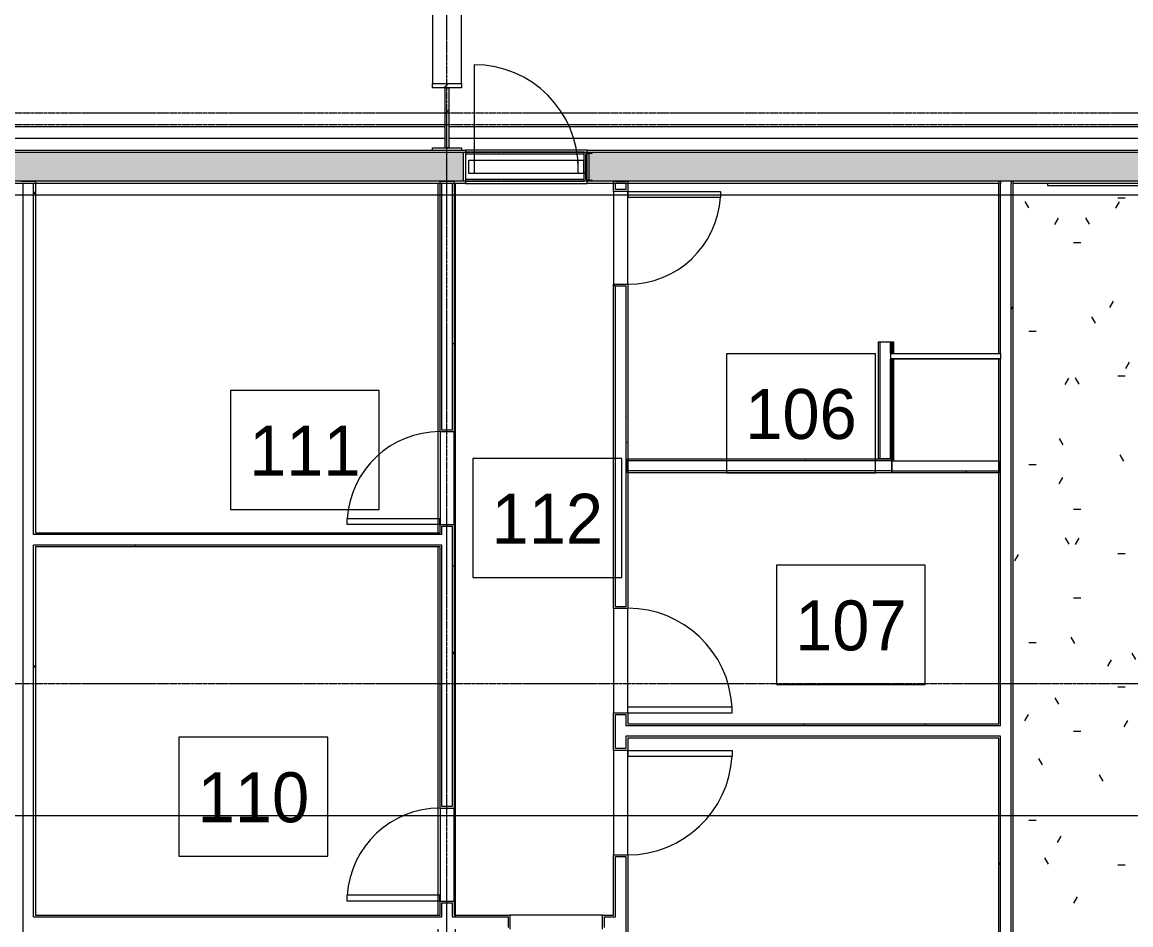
# Model space of a CAD drawing. Header units: inches. Extents: x 21035 to 27089, y -23277 to -20247.
# Drawn here: x 24965.8 to 25348.5, y -22626.3 to -22314.6 of the extents above; entities that cross this region are included whole.
import ezdxf

# ---------------------------------------------------------------- set-up
doc = ezdxf.new("R2010")
doc.units = ezdxf.units.IN
doc.header["$MEASUREMENT"] = 0
doc.linetypes.add('Grid Line 1_2_', pattern=[0.875, 0.5, -0.125, 0.125, -0.125])
doc.linetypes.add('Hidden 1_8__2_', pattern=[0.1875, 0.125, -0.0625])
for name, color, linetype, lineweight in [('A-AREA-IDEN', 2, 'Continuous', 9), ('A-CLNG-PATT', 13, 'Continuous', 13), ('A-DOOR', 31, 'Continuous', 13), ('A-GLAZ-CWMG', 51, 'Continuous', 13), ('A-WALL', 113, 'Continuous', 13), ('A-WALL-PATT', 111, 'Continuous', 25), ('G-ANNO-SYMB', 111, 'Continuous', 9), ('I-WALL', 2, 'Continuous', 13), ('Q-SPCQ', 91, 'Continuous', 13), ('S-BEAM', 12, 'Continuous', 13), ('S-COLS', 52, 'Continuous', 13), ('S-GRID', 1, 'Continuous', 9)]:
    doc.layers.add(name, color=color, linetype=linetype, lineweight=lineweight)
doc.styles.add('Century Gothic', font='GOTHIC.TTF', dxfattribs={"height": 17.245342})
pattern_1 = [(0, (0, 0), (61.44, 15.36), [2.534, -43.546, 2.534, -43.546, -245.76]), (0, (0, 0), (61.44, 15.36), [-92.16, 2.534, -89.626, 2.534, -43.546, -107.52]), (0, (0, 0), (61.44, 15.36), [-230.4, 2.534, -28.186, 2.534, -74.266]), (120, (23.04, 7.68), (-44.02215, 45.528601), [2.534, -43.546, 2.534, -43.546, -245.76]), (120, (23.04, 7.68), (-44.02215, 45.528601), [-92.16, 2.534, -89.626, 2.534, -43.546, -107.52]), (120, (23.04, 7.68), (-44.02215, 45.528601), [-230.4, 2.534, -28.186, 2.534, -74.266]), (240, (30.72, 38.4), (-17.41785, -60.888601), [2.534, -43.546, 2.534, -43.546, -245.76]), (240, (30.72, 38.4), (-17.41785, -60.888601), [-92.16, 2.534, -89.626, 2.534, -43.546, -107.52]), (240, (30.72, 38.4), (-17.41785, -60.888601), [-230.4, 2.534, -28.186, 2.534, -74.266])]
pattern_2 = [(296.565, (28.8, 17.28), (0.0001, 115.19999), [12.88, -244.715]), (33.69, (34.56, 5.76), (-0.00014, 115.19958), [20.768, -394.592]), (33.69, (149.76, 5.76), (-0.00014, 115.19958), [20.768, -394.592]), (33.69, (264.96, 5.76), (-0.00014, 115.19958), [20.768, -394.592]), (116.565, (51.84, 17.28), (0.0001, 115.19999), [12.88, -244.715]), (213.69, (46.08, 28.8), (-0.00014, 115.19958), [20.768, -394.592]), (213.69, (161.28, 28.8), (-0.00014, 115.19958), [20.768, -394.592]), (213.69, (276.48, 28.8), (-0.00014, 115.19958), [20.768, -394.592]), (26.565, (74.88, 17.28), (0.0001, 115.2), [25.76, -231.836]), (26.565, (190.08, 17.28), (0.0001, 115.2), [25.76, -231.836]), (270, (97.92, 28.8), (115.2, 7e-15), [11.52, -103.68]), (225, (97.92, 17.28), (-1e-14, 115.20042), [16.292, -146.626]), (135, (86.4, 5.76), (1e-14, 115.20042), [16.292, -146.626]), (288.435, (51.84, 51.84), (-0.00042, 115.19956), [18.215, -346.08]), (18.435, (57.6, 34.56), (-0.00042, 115.19956), [18.215, -346.08]), (18.435, (172.8, 34.56), (-0.00042, 115.19956), [18.215, -346.08]), (18.435, (288, 34.56), (-0.00042, 115.19956), [18.215, -346.08]), (135, (74.88, 40.32), (1e-14, 115.20042), [16.292, -146.626]), (180, (63.36, 51.84), (-1e-14, -115.2), [11.52, -103.68]), (251.565, (23.04, 80.64), (0.00042, 115.19956), [18.215, -346.08]), (315, (17.28, 63.36), (-1e-14, 115.20042), [16.292, -146.626]), (71.565, (28.8, 51.84), (0.00042, 115.19956), [18.215, -346.08]), (135, (34.56, 69.12), (1e-14, 115.20042), [16.292, -146.626]), (225, (69.12, 80.64), (-1e-14, 115.20042), [16.292, -146.626]), (123.69, (57.6, 69.12), (-0.00014, 115.19958), [20.768, -394.592]), (123.69, (172.8, 69.12), (-0.00014, 115.19958), [20.768, -394.592]), (26.565, (46.08, 86.4), (0.0001, 115.2), [12.88, -244.715]), (26.565, (161.28, 86.4), (0.0001, 115.2), [12.88, -244.715]), (315, (57.6, 92.16), (-1e-14, 115.20042), [16.292, -146.626]), (213.69, (109.44, 109.44), (-0.00014, 115.19958), [20.768, -394.592]), (213.69, (224.64, 109.44), (-0.00014, 115.19958), [20.768, -394.592]), (213.69, (339.84, 109.44), (-0.00014, 115.19958), [20.768, -394.592]), (296.565, (92.16, 97.92), (0.0001, 115.19999), [12.88, -244.715]), (45, (97.92, 86.4), (1e-14, 115.20042), [16.292, -146.626]), (90, (109.44, 97.92), (-115.2, 7e-15), [11.52, -103.68]), (213.69, (57.6, 115.2), (-0.00014, 115.19958), [20.768, -394.592]), (213.69, (172.8, 115.2), (-0.00014, 115.19958), [20.768, -394.592]), (213.69, (288, 115.2), (-0.00014, 115.19958), [20.768, -394.592]), (315, (40.32, 103.68), (-1e-14, 115.20042), [8.146, -154.772]), (26.565, (46.08, 97.92), (0.0001, 115.2), [12.88, -244.715]), (26.565, (161.28, 97.92), (0.0001, 115.2), [12.88, -244.715]), (90, (57.6, 103.68), (-115.2, 7e-15), [11.52, -103.68]), (333.435, (11.52, 109.44), (-0.0001, 115.2), [12.88, -244.715]), (333.435, (126.72, 109.44), (-0.0001, 115.2), [12.88, -244.715]), (243.435, (23.04, 103.68), (-0.0001, 115.19999), [12.88, -244.715]), (161.565, (17.28, 92.16), (0.00042, 115.19956), [18.215, -346.08]), (161.565, (132.48, 92.16), (0.00042, 115.19956), [18.215, -346.08]), (161.565, (247.68, 92.16), (0.00042, 115.19956), [18.215, -346.08]), (45, (0, 97.92), (1e-14, 115.20042), [16.292, -146.626]), (26.565, (5.76, 0), (0.0001, 115.2), [12.88, -244.715]), (26.565, (120.96, 0), (0.0001, 115.2), [12.88, -244.715]), (116.565, (17.28, 5.76), (0.0001, 115.19999), [12.88, -244.715]), (206.565, (11.52, 17.28), (0.0001, 115.2), [12.88, -244.715]), (206.565, (126.72, 17.28), (0.0001, 115.2), [12.88, -244.715]), (296.565, (0, 11.52), (0.0001, 115.19999), [12.88, -244.715]), (14.036, (86.4, 51.84), (0.0005, 115.19957), [23.749, -451.233]), (14.036, (201.6, 51.84), (0.0005, 115.19957), [23.749, -451.233]), (14.036, (316.8, 51.84), (0.0005, 115.19957), [23.749, -451.233]), (14.036, (432, 51.84), (0.0005, 115.19957), [23.749, -451.233]), (135, (109.44, 57.6), (1e-14, 115.20042), [16.292, -146.626]), (198.435, (97.92, 69.12), (-0.00042, 115.19956), [18.215, -346.08]), (198.435, (213.12, 69.12), (-0.00042, 115.19956), [18.215, -346.08]), (198.435, (328.32, 69.12), (-0.00042, 115.19956), [18.215, -346.08]), (296.565, (80.64, 63.36), (0.0001, 115.19999), [12.88, -244.715]), (333.435, (5.76, 34.56), (-0.0001, 115.2), [12.88, -244.715]), (333.435, (120.96, 34.56), (-0.0001, 115.2), [12.88, -244.715]), (45, (17.28, 28.8), (1e-14, 115.20042), [8.146, -154.772]), (116.565, (23.04, 34.56), (0.0001, 115.19999), [12.88, -244.715]), (225, (17.28, 46.08), (-1e-14, 115.20042), [16.292, -146.626])]
pattern_3 = [(225, (25112.39, -22360.053), (19.00703, -19.00703), []), (225, (25112.39, -22388.853), (19.00703, -19.00703), [])]

# ---------------------------------------------------------------- blocks, each defined once
blk = doc.blocks.new('Bradley-Washroom_Accessories-Mirrors-780_Custom - Bradley-Washroom_Accessories-Mirrors-780_Custom-401198-RCP - First Floor')
at = {"layer": 'Q-SPCQ', "color": 8, "lineweight": 9}
for p, q in [((25369.52, -22370.3), (25319.77, -22370.3)), ((25319.77, -22370.3), (25319.77, -22371.05)), ((25319.77, -22371.05), (25369.52, -22371.05)), ((25369.52, -22371.05), (25369.52, -22370.3))]:
    blk.add_line(p, q, dxfattribs=at)
blk = doc.blocks.new('HSS-Hollow Structural Section - HSS2X2X3_16-359794-RCP - First Floor')
at = {"layer": 'S-BEAM', "color": 8, "lineweight": 9}
for p, q in [((-34, 1), (4.125, 1)), ((-34, 1), (-34, 0.652)), ((-34, 0.652), (-34, -0.652)), ((4.125, 0.652), (4.125, 1)), ((4.125, -0.652), (4.125, 0.652)), ((-34, -0.652), (-34, -1)), ((4.125, -1), (-34, -1)), ((4.125, -1), (4.125, -0.652))]:
    blk.add_line(p, q, dxfattribs=at)
at = {"layer": 'S-BEAM', "color": 8, "linetype": 'Hidden 1_8__2_', "lineweight": 9}
for p, q in [((4.125, 0.826), (-34, 0.826)), ((4.125, -0.826), (-34, -0.826))]:
    blk.add_line(p, q, dxfattribs=at)
blk = doc.blocks.new('Locker Rooms and Restrooms_rvt-1-RCP - First Floor')
at = {"layer": 'A-WALL-PATT', "lineweight": 9}
h = blk.add_hatch(dxfattribs=at)
h.set_pattern_fill('FP_33', color=8, style=0, pattern_type=2)
h.set_pattern_definition(pattern_2)
h.paths.add_polyline_path([(25266.05, -22466.05), (25266.27, -22466.05), (25266.23, -22430.99), (25266.02, -22430.99), (25266.05, -22465.43)], flags=0)
h.paths.add_polyline_path([(25266.02, -22428.99), (25266.27, -22428.99), (25266.27, -22424.99), (25266.02, -22424.99)], flags=0)
h = blk.add_hatch(dxfattribs=at)
h.set_pattern_fill('FP_33', color=8, style=0, pattern_type=2)
h.set_pattern_definition(pattern_2)
h.paths.add_polyline_path([(25266.27, -22466.05), (25266.33, -22466.05), (25266.27, -22452.91)], flags=0)
h.paths.add_polyline_path([(25266.27, -22428.99), (25266.33, -22428.99), (25266.27, -22424.99)], flags=0)
h = blk.add_hatch(dxfattribs=at)
h.set_pattern_fill('FP_10', color=8, style=0, pattern_type=2)
h.set_pattern_definition(pattern_1)
h.paths.add_polyline_path([(25174.77, -22466.05), (25266.05, -22466.05), (25266.05, -22465.43), (25174.77, -22465.43)], flags=0)
h = blk.add_hatch(dxfattribs=at)
h.set_pattern_fill('FP_10', color=8, style=0, pattern_type=2)
h.set_pattern_definition(pattern_1)
h.paths.add_polyline_path([(25266.05, -22470.18), (25303.02, -22470.18), (25303.02, -22469.55), (25266.05, -22469.55)], flags=0)
at = {"layer": 'A-WALL', "color": 7}
for p, q in [((25262.02, -22465.43), (25262.02, -22424.99)), ((25266.02, -22429), (25266.02, -22424.99)), ((25266.27, -22429), (25266.27, -22424.99)), ((25266.33, -22429), (25266.33, -22424.99)), ((25266.02, -22465.43), (25266.02, -22430.98)), ((25266.27, -22466.05), (25266.27, -22430.98)), ((25266.33, -22466.05), (25266.33, -22430.98)), ((25266.05, -22466.05), (25174.77, -22466.05)), ((25266.05, -22469.55), (25174.77, -22469.55)), ((25266.05, -22469.55), (25303.02, -22469.55))]:
    blk.add_line(p, q, dxfattribs=at)
at = {"layer": 'I-WALL', "color": 7}
for p, q in [((25261.39, -22465.43), (25261.39, -22424.99)), ((25261.39, -22424.99), (25265.52, -22424.99)), ((25265.52, -22429), (25265.52, -22424.99)), ((25265.52, -22424.99), (25266.58, -22424.99)), ((25265.52, -22424.99), (25265.52, -22429)), ((25266.58, -22424.99), (25266.58, -22429)), ((25265.52, -22465.43), (25265.52, -22430.98)), ((25265.52, -22430.98), (25265.52, -22465.43)), ((25266.58, -22430.98), (25266.58, -22466.05)), ((25174.77, -22465.43), (25266.05, -22465.43)), ((25174.77, -22470.18), (25174.77, -22465.43)), ((25265.52, -22465.43), (25261.39, -22465.43)), ((25266.05, -22465.43), (25265.52, -22465.43)), ((25266.05, -22465.43), (25266.05, -22470.18)), ((25266.05, -22466.05), (25266.05, -22465.43)), ((25266.05, -22470.18), (25266.05, -22466.05)), ((25266.05, -22466.05), (25303.02, -22466.05)), ((25266.58, -22466.05), (25266.05, -22466.05)), ((25303.02, -22466.05), (25303.02, -22470.18)), ((25266.05, -22470.18), (25174.77, -22470.18)), ((25303.02, -22470.18), (25266.05, -22470.18))]:
    blk.add_line(p, q, dxfattribs=at)
at = {"color": 8, "lineweight": 9}
for name, p in [('Bradley-Washroom_Accessories-Mirrors-780_Custom - Bradley-Washroom_Accessories-Mirrors-780_Custom-401198-RCP - First Floor', (0, 0)), ('HSS-Hollow Structural Section - HSS2X2X3_16-359794-RCP - First Floor', (25299.52, -22429.99))]:
    blk.add_blockref(name, p, dxfattribs=at)
blk = doc.blocks.new('W-Wide Flange - 1_-3_ deep-V10-RCP - First Floor')
at = {"layer": 'S-BEAM', "color": 8, "lineweight": 9}
for p, q in [((25109.39, -22490.93), (25109.39, -22370.3)), ((25115.39, -22622.94), (25115.39, -22370.29)), ((25109.39, -22622.93), (25109.39, -22495.8)), ((25109.39, -22777.93), (25109.39, -22627.8)), ((25115.39, -22777.93), (25115.39, -22627.8)), ((25109.39, -22777.99), (25109.39, -22777.93)), ((25109.39, -22777.93), (25115.39, -22777.93)), ((25111.13, -22777.99), (25109.39, -22777.99)), ((25109.39, -22778.5), (25109.39, -22777.99)), ((25109.39, -22778.55), (25109.39, -22778.5)), ((25109.39, -22778.5), (25111.13, -22778.5)), ((25112.02, -22778.46), (25112.02, -22778.02)), ((25112.77, -22778.02), (25112.77, -22778.46)), ((25115.39, -22777.99), (25113.66, -22777.99)), ((25113.66, -22778.5), (25115.39, -22778.5)), ((25115.39, -22777.93), (25115.39, -22777.99)), ((25115.39, -22778.5), (25115.39, -22777.99)), ((25115.39, -22778.5), (25115.39, -22778.55))]:
    blk.add_line(p, q, dxfattribs=at)
for centre, start_param, end_param in [((25111.13, -22778.02), 0, 1.570796), ((25111.13, -22778.46), 4.712389, 6.283185), ((25113.66, -22778.02), 1.570796, 3.141593), ((25113.66, -22778.46), 3.141593, 4.712389)]:
    blk.add_ellipse(centre, major_axis=(0.89, 0), ratio=0.041631, start_param=start_param, end_param=end_param, dxfattribs=at)
blk = doc.blocks.new('Single-Flush - 32_ x 84_-460923-RCP - First Floor')
at = {"layer": 'A-DOOR', "color": 7}
for p, q in [((14, -2.44), (14, -34.44)), ((16, -2.44), (14, -2.44)), ((16, -2.44), (16, -34.44)), ((16, -34.44), (14, -34.44))]:
    blk.add_line(p, q, dxfattribs=at)
at = {"layer": 'A-DOOR', "color": 8, "lineweight": 9}
blk.add_arc((16, -2.44), 32.07, 180, 266.4241, dxfattribs=at)
blk = doc.blocks.new('Single-Flush - 36_ x 84_-1318898-RCP - First Floor')
at = {"layer": 'A-DOOR', "color": 7}
for p, q in [((16, 2.44), (16, 38.45)), ((18, 38.45), (16, 38.45)), ((18, 2.44), (18, 38.45)), ((18, 2.44), (16, 2.44))]:
    blk.add_line(p, q, dxfattribs=at)
at = {"layer": 'A-DOOR', "color": 8, "lineweight": 9}
blk.add_arc((18, 2.44), 36.07, 93.1789, 180, dxfattribs=at)
blk = doc.blocks.new('Single-Flush - 36_ x 84_-1318909-RCP - First Floor')
at = {"layer": 'A-DOOR', "color": 7}
for p, q in [((16, -2.44), (16, -38.45)), ((18, -2.44), (16, -2.44)), ((18, -2.44), (18, -38.45)), ((18, -38.45), (16, -38.45))]:
    blk.add_line(p, q, dxfattribs=at)
at = {"layer": 'A-DOOR', "color": 8, "lineweight": 9}
blk.add_arc((18, -2.44), 36.07, 180, 266.8211, dxfattribs=at)
blk = doc.blocks.new('Girt_C - 10_D-1260059-RCP - First Floor')
at = {"layer": 'S-BEAM', "color": 8, "lineweight": 9}
for p, q in [((25159.77, -22359.55), (25118.77, -22359.55)), ((25159.77, -22360.13), (25118.77, -22360.13)), ((25159.77, -22360.2), (25118.77, -22360.2)), ((25159.77, -22368.91), (25118.77, -22368.91)), ((25159.77, -22368.98), (25118.77, -22368.98)), ((25118.77, -22369.55), (25159.77, -22369.55))]:
    blk.add_line(p, q, dxfattribs=at)
blk = doc.blocks.new('W-Wide Flange - W12X22-1533120-RCP - First Floor')
at = {"layer": 'S-BEAM', "color": 8, "lineweight": 9}
for p, q in [((24823.52, -22350.59), (25111.77, -22350.59)), ((25113.02, -22350.59), (25401.27, -22350.59)), ((24823.52, -22354.61), (25111.77, -22354.61)), ((24823.52, -22354.63), (25111.77, -22354.63)), ((25113.02, -22354.61), (25401.27, -22354.61)), ((25113.02, -22354.63), (25401.27, -22354.63))]:
    blk.add_line(p, q, dxfattribs=at)
blk = doc.blocks.new('columns and girder2 - one-V35-RCP - First Floor')
at = {"layer": 'S-BEAM', "lineweight": 9}
h = blk.add_hatch(dxfattribs=at)
h.set_pattern_fill('FP_24', color=8, style=0, pattern_type=2)
h.set_pattern_definition(pattern_3)
h.paths.add_polyline_path([(0, -1.25), (-5, -1.25), (-5, -2), (5, -2), (5, -1.25)], flags=0)
h.paths.add_polyline_path([(5, -22.75), (-5, -22.75), (-5, -24.27), (5, -24.27), (5, -23.35)], flags=0)
h.paths.add_polyline_path([(5, -1199.84), (-5, -1199.84), (-5, -1201.35), (5, -1201.35)], flags=0)
h.paths.add_polyline_path([(5, -1224.25), (-5, -1224.25), (-5, -1225), (5, -1225)], flags=0)
h = blk.add_hatch(dxfattribs=at)
h.set_pattern_fill('FP_24', color=8, style=0, pattern_type=2)
h.set_pattern_definition(pattern_3)
h.paths.add_polyline_path([(0.62, -2), (-0.63, -2), (-0.63, -22.75), (0.62, -22.75), (0.62, -3.98)], flags=0)
h.paths.add_polyline_path([(0.62, -1201.35), (-0.63, -1201.35), (-0.63, -1224.25), (0.62, -1224.25)], flags=0)
at = {"layer": 'S-BEAM', "color": 7}
for p, q in [((-5, -2), (-5, -1.24)), ((5, -2), (-5, -2)), ((-0.63, -22.75), (-0.63, -2)), ((-0.63, -2), (0.62, -2)), ((0.62, -2), (0.62, -22.75)), ((5, -1.25), (5, -2)), ((-5, -24.27), (-5, -22.75)), ((-5, -22.75), (5, -22.75)), ((0.62, -22.75), (-0.63, -22.75)), ((5, -22.75), (5, -24.27)), ((5, -24.27), (-5, -24.27))]:
    blk.add_line(p, q, dxfattribs=at)
at = {"layer": 'S-BEAM', "color": 8, "lineweight": 9}
for p, q in [((-5, -24.27), (-5, -52.01)), ((5, -52.01), (5, -24.27))]:
    blk.add_line(p, q, dxfattribs=at)
blk = doc.blocks.new('Door_Single_Storefront - one-1371408-RCP - First Floor')
at = {"layer": 'A-DOOR', "color": 8, "lineweight": 9}
blk.add_line((-18, 36), (-18, 0), dxfattribs=at)
blk.add_arc((-18, 0), 36, 360, 90, dxfattribs=at)
blk = doc.blocks.new('Rectangular Mullion - Interior 1_75_ x 4_5_-1317096-RCP - First Floor')
at = {"layer": 'A-GLAZ-CWMG', "color": 7}
for p, q in [((0, 1.5), (-1.75, 1.5)), ((-1.75, 1.5), (-1.75, -3)), ((0, -3), (0, 1.5)), ((-1.75, -3), (0, -3))]:
    blk.add_line(p, q, dxfattribs=at)
blk = doc.blocks.new('Rectangular Mullion - Interior 1_75_ x 4_5_-1317097-RCP - First Floor')
at = {"layer": 'A-GLAZ-CWMG', "color": 7}
for p, q in [((-1.75, 1.5), (0, 1.5)), ((-1.75, -3), (-1.75, 1.5)), ((0, 1.5), (0, -3)), ((0, -3), (-1.75, -3))]:
    blk.add_line(p, q, dxfattribs=at)
blk = doc.blocks.new('Rectangular Mullion - Interior 1_75_ x 4_5_-1317094-RCP - First Floor')
at = {"layer": 'A-GLAZ-CWMG', "color": 8, "lineweight": 9}
for p, q in [((25121.77, -22362.3), (25157.77, -22362.3)), ((25121.77, -22366.8), (25157.77, -22366.8))]:
    blk.add_line(p, q, dxfattribs=at)

msp = doc.modelspace()

# ---------------------------------------------------------------- hatches: boundary and pattern name
at = {"layer": 'A-CLNG-PATT', "lineweight": 9}
h = msp.add_hatch(dxfattribs=at)
h.set_pattern_fill('FP_39', color=8, style=0, pattern_type=2)
h.set_pattern_definition([(0, (0, -45.454), (61.44, 15.347), [2.534, -43.546, 2.534, -43.546, -245.76]), (0, (0, -45.454), (61.44, 15.347), [-92.16, 2.534, -89.626, 2.534, -43.546, -107.52]), (0, (0, -45.454), (61.44, 15.347), [-230.4, 2.534, -28.186, 2.534, -74.266]), (120.022, (23.04, -37.781), (-44.011514, 45.469038), [2.533, -43.517, 2.533, -43.517, -245.6]), (120.022, (23.04, -37.781), (-44.011514, 45.469038), [-92.1, 2.533, -89.567, 2.533, -43.517, -107.45]), (120.022, (23.04, -37.781), (-44.011514, 45.469038), [-230.25, 2.533, -28.167, 2.533, -74.217]), (239.978, (30.72, -7.088), (-17.429816, -60.856164), [2.533, -43.517, 2.533, -43.517, -245.6]), (239.978, (30.72, -7.088), (-17.429816, -60.856164), [-92.1, 2.533, -89.567, 2.533, -43.517, -107.45]), (239.978, (30.72, -7.088), (-17.429816, -60.856164), [-230.25, 2.533, -28.167, 2.533, -74.217])])
h.paths.add_polyline_path([(25451.47388, -22787.30281), (25455.29648, -22787.30281), (25455.29648, -22784.30781), (25407.89023, -22784.30781), (25407.89023, -22787.30281), (25433.9275, -22787.30281)], flags=0)
h.paths.add_polyline_path([(25363.742, -22787.30281), (25395.89023, -22787.30281), (25395.89023, -22784.30781), (25349.82773, -22784.30781), (25349.82773, -22785.74031), (25349.57773, -22785.74031), (25349.51523, -22785.74031), (25349.51523, -22785.80281), (25349.57827, -22785.80281), (25349.82773, -22785.80281), (25349.82773, -22787.30281), (25350.20273, -22787.30281)], flags=0)
h.paths.add_polyline_path([(25591.84488, -22787.30281), (25601.14023, -22787.30281), (25601.14023, -22784.30781), (25564.64023, -22784.30781), (25564.64023, -22787.30281), (25574.2985, -22787.30281)], flags=0)
h.paths.add_polyline_path([(25539.20575, -22787.30281), (25559.01523, -22787.30281), (25559.01523, -22784.30781), (25522.51523, -22784.30781), (25522.51523, -22787.30281)], flags=0)
h.paths.add_polyline_path([(25521.39023, -22787.30281), (25521.45273, -22787.30281), (25521.39023, -22784.30781)], flags=0)
h.paths.add_polyline_path([(25606.51523, -22787.30281), (25606.4371, -22786.99031), (25606.45262, -22787.05278)], flags=0)
h.paths.add_polyline_path([(25679.57675, -22787.30281), (25684.07773, -22787.30281), (25684.07773, -22786.05281), (25683.57773, -22786.05281), (25683.57773, -22785.80281), (25683.32773, -22785.74031), (25683.32773, -22785.49031), (25685.39023, -22785.49031), (25685.39023, -22784.30781), (25648.89023, -22784.30781), (25648.89023, -22787.30281), (25662.03038, -22787.30281)], flags=0)
h.paths.add_polyline_path([(25407.64023, -22787.30281), (25407.5621, -22786.99031), (25407.57762, -22787.05278)], flags=0)
h.paths.add_polyline_path([(25648.64023, -22787.30281), (25648.5621, -22786.99031), (25648.57773, -22787.05281)], flags=0)
h.paths.add_polyline_path([(25606.76523, -22787.30281), (25643.26523, -22787.30281), (25643.26523, -22784.30781), (25606.76523, -22784.30781), (25606.76523, -22787.05281)], flags=0)
h.paths.add_polyline_path([(25512.89023, -22787.30281), (25517.89023, -22787.30281), (25517.89023, -22784.30781), (25512.89023, -22784.30781)], flags=0)
h.paths.add_polyline_path([(25508.32773, -22787.30281), (25508.32773, -22784.30781), (25460.92148, -22784.30781), (25460.92148, -22787.30281), (25504.113, -22787.30281)], flags=0)
h.paths.add_polyline_path([(25643.51523, -22787.30281), (25643.57783, -22787.05278), (25643.51523, -22787.06844)], flags=0)
h.paths.add_polyline_path([(25396.14023, -22787.30281), (25396.20273, -22787.05281), (25396.14023, -22787.05281)], flags=0)
h.paths.add_polyline_path([(25460.67148, -22787.30281), (25460.59335, -22786.99031), (25460.60887, -22787.05278)], flags=0)
h.paths.add_polyline_path([(25601.39023, -22787.30281), (25601.45283, -22787.05278), (25601.39023, -22787.06844)], flags=0)
h.paths.add_polyline_path([(25564.39023, -22787.30281), (25564.3121, -22787.10359), (25564.32762, -22787.16607), (25564.36191, -22787.30281)], flags=0)
h.paths.add_polyline_path([(25348.51523, -22787.30281), (25348.76523, -22787.30281), (25348.76523, -22786.55281), (25348.51523, -22786.55281)], flags=0)
h.paths.add_polyline_path([(25455.54648, -22787.30281), (25455.60908, -22787.05278), (25455.54648, -22787.06844)], flags=0)
h.paths.add_polyline_path([(25559.29355, -22787.30281), (25559.32783, -22787.16607), (25559.26523, -22787.18172), (25559.26523, -22787.30281)], flags=0)
h.paths.add_polyline_path([(25400.45273, -22786.86922), (25401.05429, -22786.86922), (25401.54319, -22786.66671), (25401.74569, -22786.17781), (25401.74569, -22784.30781), (25400.45273, -22784.30781), (25400.45273, -22786.74031)], flags=0)
h.paths.add_polyline_path([(25402.72616, -22786.86922), (25403.32773, -22786.86922), (25403.32773, -22784.30781), (25402.03476, -22784.30781), (25402.06064, -22786.24031), (25402.23726, -22786.66671), (25402.41496, -22786.74031)], flags=0)
h.paths.add_polyline_path([(25691.04319, -22786.55281), (25691.09036, -22786.55281), (25691.24569, -22786.05281), (25691.24569, -22784.30781), (25689.95273, -22784.30781), (25689.95273, -22786.55281)], flags=0)
h.paths.add_polyline_path([(25696.26523, -22786.55281), (25696.26523, -22784.30781), (25691.53476, -22784.30781), (25691.53476, -22786.17781), (25691.73726, -22786.55281)], flags=0)
h.paths.add_polyline_path([(25307.89023, -22786.05281), (25307.95273, -22785.80281), (25308.20273, -22785.74031), (25308.20273, -22785.49031), (25344.20273, -22785.49031), (25344.20273, -22784.30781), (25307.82773, -22784.30781), (25307.82773, -22786.05281)], flags=0)
h.paths.add_polyline_path([(25737.26523, -22786.05281), (25737.26523, -22784.30781), (25700.82773, -22784.30781), (25700.82773, -22785.49031), (25736.82773, -22785.49031), (25736.82773, -22785.80281), (25737.07783, -22785.80324), (25737.14023, -22786.05281)], flags=0)
h.paths.add_polyline_path([(25685.39023, -22786.05281), (25685.64023, -22785.74031), (25685.64023, -22785.80281)], flags=0)
h.paths.add_polyline_path([(25700.82773, -22786.05281), (25700.57783, -22785.80281), (25700.57773, -22785.85281)], flags=0)
h.paths.add_polyline_path([(25345.26523, -22785.80281), (25344.51523, -22785.74031), (25344.51523, -22785.74512), (25344.84393, -22785.7704)], flags=0)
h.paths.add_polyline_path([(25648.89023, -22780.29781), (25685.39023, -22780.29781), (25685.39023, -22751.16609), (25648.89023, -22751.16609), (25648.89023, -22762.77513)], flags=0)
h.paths.add_polyline_path([(25643.26523, -22780.29781), (25643.26523, -22751.16609), (25606.76523, -22751.16609), (25606.76523, -22780.29781), (25626.93763, -22780.29781)], flags=0)
h.paths.add_polyline_path([(25601.14023, -22780.29781), (25601.14023, -22751.16609), (25564.64023, -22751.16609), (25564.64023, -22780.29781), (25591.84488, -22780.29781)], flags=0)
h.paths.add_polyline_path([(25559.01523, -22780.29781), (25559.01523, -22751.16609), (25522.51523, -22751.16609), (25522.51523, -22780.29781), (25556.75213, -22780.29781)], flags=0)
h.paths.add_polyline_path([(25696.26523, -22780.29781), (25696.26523, -22751.16609), (25694.39023, -22751.16609), (25694.39023, -22777.67879), (25692.18317, -22777.74378), (25692.18317, -22778.2408), (25690.59728, -22778.2408), (25690.59728, -22777.73667), (25689.95273, -22777.73667), (25689.95273, -22778.80281), (25695.39023, -22778.80281), (25695.39023, -22779.2364), (25692.0259, -22779.31936), (25691.73726, -22779.43891), (25691.53476, -22779.92781), (25691.53476, -22780.29781), (25695.39023, -22780.29781)], flags=0)
h.paths.add_polyline_path([(25691.04319, -22780.29781), (25691.24569, -22780.29781), (25691.24569, -22779.92781), (25691.04319, -22779.43891), (25690.55429, -22779.2364), (25689.95273, -22779.2364), (25689.95273, -22780.29781), (25690.75455, -22780.29781)], flags=0)
h.paths.add_polyline_path([(25732.21588, -22780.29781), (25737.26523, -22780.29781), (25737.26523, -22751.16609), (25700.82773, -22751.16609), (25700.82773, -22780.29781)], flags=0)
h.paths.add_polyline_path([(25307.82773, -22780.29781), (25344.20273, -22780.29781), (25344.20273, -22750.66609), (25307.82773, -22750.66609), (25307.82773, -22762.77513)], flags=0)
h.paths.add_polyline_path([(25517.89023, -22780.29781), (25517.89023, -22435.17781), (25512.89023, -22435.17781), (25512.89023, -22780.29781)], flags=0)
h.paths.add_polyline_path([(25508.32773, -22780.29781), (25508.32773, -22750.66609), (25460.92148, -22750.66609), (25460.92148, -22780.29781), (25486.56663, -22780.29781)], flags=0)
h.paths.add_polyline_path([(25455.29648, -22780.29781), (25455.29648, -22750.66609), (25407.89023, -22750.66609), (25407.89023, -22780.29781), (25451.47388, -22780.29781)], flags=0)
h.paths.add_polyline_path([(25403.32773, -22780.29781), (25403.32773, -22779.4864), (25402.5259, -22779.56936), (25402.23726, -22779.68891), (25402.03476, -22780.29781), (25402.72616, -22780.29781)], flags=0)
h.paths.add_polyline_path([(25401.09728, -22780.29781), (25401.74569, -22780.29781), (25401.74569, -22780.17781), (25401.54319, -22779.68891), (25401.05429, -22779.4864), (25400.45273, -22779.4864), (25400.45273, -22780.29781), (25401.05429, -22780.29781)], flags=0)
h.paths.add_polyline_path([(25349.82773, -22780.29781), (25395.89023, -22780.29781), (25395.89023, -22750.66609), (25349.82773, -22750.66609), (25349.82773, -22762.77513)], flags=0)
h.paths.add_polyline_path([(25402.68317, -22779.05281), (25403.32773, -22779.05281), (25403.32773, -22777.9854), (25402.68317, -22777.99378), (25402.68317, -22778.4908), (25401.09728, -22778.4908), (25401.09728, -22777.98667), (25400.45273, -22777.98667), (25400.45273, -22779.05281), (25402.5259, -22779.05281)], flags=0)
h.paths.add_polyline_path([(25559.26523, -22749.16609), (25601.14023, -22749.16609), (25601.14023, -22749.04109), (25606.76523, -22749.04109), (25606.76523, -22749.16609), (25643.26523, -22749.16609), (25643.26523, -22749.04109), (25648.89023, -22749.04109), (25648.89023, -22749.16609), (25688.39023, -22749.16609), (25688.39023, -22695.42781), (25656.14023, -22695.42781), (25656.14023, -22691.92781), (25688.39023, -22691.92781), (25688.39023, -22370.30281), (25404.89023, -22370.30281), (25404.89023, -22748.66609), (25508.32773, -22748.66609), (25508.32773, -22696.49031), (25508.64023, -22696.49031), (25508.64023, -22696.24031), (25508.89023, -22696.17781), (25508.89163, -22695.92781), (25509.39023, -22695.92781), (25509.39023, -22695.42781), (25442.89023, -22695.42781), (25442.89023, -22691.92781), (25509.14023, -22691.92781), (25509.22356, -22691.42781), (25509.14023, -22691.11531), (25509.14023, -22520.30281), (25509.39023, -22520.30281), (25509.39023, -22435.17781), (25441.51523, -22435.17781), (25441.51523, -22427.92781), (25609.76523, -22427.92781), (25609.76523, -22435.42781), (25609.51523, -22435.42781), (25609.49164, -22435.17781), (25521.39023, -22435.17781), (25521.39023, -22691.92781), (25608.14023, -22691.92781), (25608.14023, -22691.42781), (25608.64023, -22691.42781), (25608.64023, -22691.17781), (25608.95273, -22691.11531), (25608.95273, -22690.86531), (25609.20273, -22690.86531), (25609.20273, -22696.49031), (25522.51523, -22696.49031), (25522.51523, -22749.16609), (25559.01523, -22749.16609)], flags=0)
h.paths.add_polyline_path([(25714.6695, -22749.16609), (25737.26523, -22749.16609), (25737.26523, -22695.42781), (25694.39023, -22695.42781), (25694.39023, -22749.16609), (25697.12313, -22749.16609)], flags=0)
h.paths.add_polyline_path([(25648.60898, -22749.16609), (25648.64023, -22749.16609), (25648.64023, -22749.04109)], flags=0)
h.paths.add_polyline_path([(25398.83475, -22748.66609), (25398.89023, -22748.66609), (25398.83475, -22370.30281), (25387.64023, -22370.30281), (25387.64023, -22481.74031), (25384.14023, -22481.74031), (25384.14023, -22370.30281), (25369.51523, -22370.30281), (25369.51523, -22371.05281), (25319.76523, -22371.05281), (25319.76523, -22370.30281), (25307.82773, -22370.30281), (25307.82773, -22691.92781), (25387.64023, -22691.92781), (25387.64023, -22695.42781), (25307.82773, -22695.42781), (25307.82773, -22748.66609), (25381.28838, -22748.66609)], flags=0)
h.paths.add_polyline_path([(25522.26523, -22696.24031), (25522.26526, -22696.17781), (25522.23398, -22696.20906)], flags=0)
h.paths.add_polyline_path([(25737.26523, -22691.92781), (25737.26523, -22370.30281), (25694.39023, -22370.30281), (25694.39023, -22691.92781)], flags=0)
h.paths.add_polyline_path([(25656.14023, -22647.92781), (25655.51523, -22647.92781), (25655.51523, -22526.92781), (25660.26523, -22526.92781), (25660.26523, -22647.92781), (25659.64023, -22647.92781)], flags=0)
h.paths.add_polyline_path([(25383.51523, -22647.92781), (25383.51523, -22526.92781), (25388.26523, -22526.92781), (25388.26523, -22647.92781), (25384.14023, -22647.92781)], flags=0)
h.paths.add_polyline_path([(25522.39023, -22519.74031), (25522.14023, -22519.74031), (25522.14023, -22435.74031), (25522.39023, -22435.74031), (25522.39023, -22499.74031)], flags=0)
h.paths.add_polyline_path([(25509.14023, -22515.55281), (25508.89023, -22515.55281), (25508.89023, -22435.55281), (25509.14023, -22435.55281), (25509.14023, -22496.55281)], flags=0)
h.paths.add_polyline_path([(25659.64023, -22481.74031), (25656.14023, -22481.74031), (25656.14023, -22370.42781), (25659.64023, -22370.42781), (25659.64023, -22481.50831)], flags=0)
at = {"layer": 'A-WALL-PATT', "lineweight": 9}
h = msp.add_hatch(dxfattribs=at)
h.set_pattern_fill('FP_11', color=8, style=0, pattern_type=2)
h.set_pattern_definition([(161.57, (0.96, 0.96), (-7.6802237, -0.0009796), [0, -54.643, 6.067, 0]), (18.43, (-0.96, 0.96), (-7.6802237, 0.0009796), [0, -54.643, 6.067, 0]), (108.43, (0.96, 0.96), (3.8382953, -19.20136532), [18.211, -42.499]), (71.57, (-0.96, 0.96), (3.8382953, 19.20136532), [18.211, -42.499])])
h.paths.add_polyline_path([(25738.76523, -22369.55281), (25738.76523, -22359.55281), (25563.51523, -22359.55281), (25563.51523, -22369.55281), (25732.21588, -22369.55281)], flags=0)
h.paths.add_polyline_path([(25481.51523, -22369.55281), (25481.51523, -22359.55281), (25161.51523, -22359.55281), (25161.51523, -22369.55281), (25469.02025, -22369.55281)], flags=0)
h.paths.add_polyline_path([(25118.01523, -22369.55281), (25118.01523, -22359.55281), (24920.26523, -22359.55281), (24920.26523, -22369.55281), (25100.54638, -22369.55281)], flags=0)
h.paths.add_polyline_path([(24842.14023, -22369.55281), (24842.14023, -22359.55281), (24630.76523, -22359.55281), (24630.76523, -22369.55281), (24837.35075, -22369.55281)], flags=0)
h.paths.add_polyline_path([(22805.26523, -22369.55281), (22805.26523, -22359.55281), (22781.38923, -22359.55281), (22781.38923, -22369.55281), (22801.97125, -22369.55281)], flags=0)
h = msp.add_hatch(dxfattribs=at)
h.set_pattern_fill('FP_10', color=8, style=0, pattern_type=2)
h.set_pattern_definition(pattern_1)
h.paths.add_polyline_path([(24966.07773, -22787.30281), (24966.07773, -22370.17781), (24969.70273, -22370.17781), (24969.70273, -22369.55281), (24965.45273, -22369.55281), (24965.45273, -22787.30281)], flags=0)
h = msp.add_hatch(dxfattribs=at)
h.set_pattern_fill('FP_10', color=8, style=0, pattern_type=2)
h.set_pattern_definition(pattern_1)
h.paths.add_polyline_path([(24970.32773, -22787.30281), (24970.32773, -22627.17781), (24969.70273, -22627.17781), (24969.70273, -22787.30281)], flags=0)
h.paths.add_polyline_path([(24970.32773, -22623.55281), (24970.32773, -22495.17781), (24969.70273, -22495.17781), (24969.70273, -22623.55281)], flags=0)
h.paths.add_polyline_path([(24969.70273, -22491.55281), (24970.32773, -22491.55281), (24970.32773, -22369.55281), (24969.70273, -22369.55281), (24969.70273, -22414.17138)], flags=0)
h = msp.add_hatch(dxfattribs=at)
h.set_pattern_fill('FP_10', color=8, style=0, pattern_type=2)
h.set_pattern_definition(pattern_1)
h.paths.add_polyline_path([(25114.89023, -22622.92781), (25114.89023, -22618.05281), (25112.45273, -22618.05281), (25112.45273, -22618.67781), (25114.26523, -22618.67781), (25114.26523, -22622.92781)], flags=0)
h.paths.add_polyline_path([(25112.45273, -22586.05281), (25114.89023, -22586.05281), (25114.89023, -22488.05281), (25112.45273, -22488.05281), (25112.45273, -22488.67781), (25114.26523, -22488.67781), (25114.26523, -22585.42781), (25112.45273, -22585.42781)], flags=0)
h.paths.add_polyline_path([(25112.45273, -22456.05281), (25114.89023, -22456.05281), (25114.89023, -22369.55281), (25110.64023, -22369.55281), (25110.64023, -22370.17781), (25114.26523, -22370.17781), (25114.26523, -22455.42781), (25112.45273, -22455.42781)], flags=0)
h = msp.add_hatch(dxfattribs=at)
h.set_pattern_fill('FP_10', color=8, style=0, pattern_type=2)
h.set_pattern_definition(pattern_1)
h.paths.add_polyline_path([(25170.57773, -22787.30281), (25170.57773, -22627.17781), (25169.95273, -22627.17781), (25169.95273, -22787.30281)], flags=0)
h.paths.add_polyline_path([(25169.95273, -22623.55281), (25170.57773, -22623.55281), (25170.57773, -22602.67781), (25172.39023, -22602.67781), (25172.39023, -22602.05281), (25169.95273, -22602.05281), (25169.95273, -22622.92781)], flags=0)
h.paths.add_polyline_path([(25169.95273, -22566.05281), (25172.39023, -22566.05281), (25172.39023, -22565.42781), (25170.57773, -22565.42781), (25170.57773, -22553.67781), (25172.39023, -22553.67781), (25172.39023, -22553.05281), (25169.95273, -22553.05281)], flags=0)
h.paths.add_polyline_path([(25172.39023, -22517.05281), (25172.39023, -22516.42781), (25170.57773, -22516.42781), (25170.57773, -22405.67781), (25172.39023, -22405.67781), (25172.39023, -22405.05281), (25169.95273, -22405.05281), (25169.95273, -22517.05281), (25170.73188, -22517.05281)], flags=0)
h.paths.add_polyline_path([(25172.39023, -22373.05281), (25172.39023, -22372.42781), (25170.57773, -22372.42781), (25170.57773, -22369.55281), (25169.95273, -22369.55281), (25169.95273, -22373.05281), (25170.73188, -22373.05281)], flags=0)
h = msp.add_hatch(dxfattribs=at)
h.set_pattern_fill('FP_10', color=8, style=0, pattern_type=2)
h.set_pattern_definition(pattern_1)
h.paths.add_polyline_path([(25174.20273, -22787.30281), (25174.82773, -22787.30281), (25174.82773, -22602.05281), (25172.39023, -22602.05281), (25172.39023, -22602.67781), (25174.20273, -22602.67781), (25174.20273, -22786.55281)], flags=0)
h.paths.add_polyline_path([(25172.39023, -22566.05281), (25174.82773, -22566.05281), (25174.82773, -22561.17781), (25174.20273, -22561.17781), (25174.20273, -22565.42781), (25172.39023, -22565.42781)], flags=0)
h.paths.add_polyline_path([(25174.20273, -22557.55281), (25174.82773, -22557.55281), (25174.82773, -22553.05281), (25172.39023, -22553.05281), (25172.39023, -22553.67781), (25174.20273, -22553.67781)], flags=0)
h.paths.add_polyline_path([(25174.82773, -22517.05281), (25174.82773, -22405.05281), (25172.39023, -22405.05281), (25172.39023, -22405.67781), (25174.20273, -22405.67781), (25174.20273, -22516.42781), (25172.39023, -22516.42781), (25172.39023, -22517.05281)], flags=0)
h.paths.add_polyline_path([(25174.82773, -22373.05281), (25174.82773, -22369.55281), (25170.57773, -22369.55281), (25170.57773, -22370.17781), (25174.20273, -22370.17781), (25174.20273, -22372.42781), (25172.39023, -22372.42781), (25172.39023, -22373.05281)], flags=0)
h = msp.add_hatch(dxfattribs=at)
h.set_pattern_fill('FP_10', color=8, style=0, pattern_type=2)
h.set_pattern_definition(pattern_1)
h.paths.add_polyline_path([(25303.57773, -22787.30281), (25303.57773, -22561.17781), (25302.95273, -22561.17781), (25302.95273, -22787.30281)], flags=0)
h.paths.add_polyline_path([(25302.95273, -22557.55281), (25303.57773, -22557.55281), (25303.57773, -22430.99031), (25302.95273, -22430.99031), (25302.95273, -22556.92781)], flags=0)
h.paths.add_polyline_path([(25303.38118, -22428.99031), (25303.57773, -22428.99031), (25303.57773, -22369.55281), (25302.95273, -22369.55281), (25302.95273, -22428.99031)], flags=0)
h = msp.add_hatch(dxfattribs=at)
h.set_pattern_fill('FP_10', color=8, style=0, pattern_type=2)
h.set_pattern_definition(pattern_1)
h.paths.add_polyline_path([(25307.20273, -22787.30281), (25307.82773, -22787.30281), (25307.82773, -22750.66609), (25307.20273, -22750.66609), (25307.20273, -22786.55281)], flags=0)
h.paths.add_polyline_path([(25307.25961, -22748.66609), (25307.82773, -22748.66609), (25307.82773, -22369.55281), (25307.20273, -22369.55281), (25307.20273, -22748.66609)], flags=0)
h = msp.add_hatch(dxfattribs=at)
h.set_pattern_fill('FP_10', color=8, style=0, pattern_type=2)
h.set_pattern_definition(pattern_1)
h.paths.add_polyline_path([(24970.32773, -22491.55281), (25110.01523, -22491.55281), (25110.01523, -22490.92781), (24970.32773, -22490.92781)], flags=0)
h = msp.add_hatch(dxfattribs=at)
h.set_pattern_fill('FP_10', color=8, style=0, pattern_type=2)
h.set_pattern_definition(pattern_1)
h.paths.add_polyline_path([(24970.32773, -22495.80281), (25110.01523, -22495.80281), (25110.01523, -22495.17781), (24970.32773, -22495.17781)], flags=0)
h = msp.add_hatch(dxfattribs=at)
h.set_pattern_fill('FP_10', color=8, style=0, pattern_type=2)
h.set_pattern_definition(pattern_1)
h.paths.add_polyline_path([(25302.95273, -22557.55281), (25302.95273, -22556.92781), (25174.82773, -22556.92781), (25174.82773, -22557.55281), (25240.91738, -22557.55281)], flags=0)
h = msp.add_hatch(dxfattribs=at)
h.set_pattern_fill('FP_10', color=8, style=0, pattern_type=2)
h.set_pattern_definition(pattern_1)
h.paths.add_polyline_path([(25166.76523, -22625.36531), (25166.76523, -22623.55281), (25169.95273, -22623.55281), (25169.95273, -22622.92781), (25166.14023, -22622.92781), (25166.14023, -22625.36531)], flags=0)
h.paths.add_polyline_path([(25133.51523, -22625.36531), (25134.14023, -22625.36531), (25134.14023, -22622.92781), (25114.26523, -22622.92781), (25114.26523, -22623.55281), (25133.51523, -22623.55281)], flags=0)
h.paths.add_polyline_path([(25100.54638, -22623.55281), (25110.64023, -22623.55281), (25110.64023, -22622.92781), (24970.32773, -22622.92781), (24970.32773, -22623.55281)], flags=0)
at = {"layer": 'S-COLS', "lineweight": 9}
h = msp.add_hatch(dxfattribs=at)
h.set_pattern_fill('FP_8', color=8, style=0, pattern_type=2)
h.set_pattern_definition([(45, (0, 0), (-19.00703, 19.00703), []), (45, (0, 28.8), (-19.00703, 19.00703), [])])
h.paths.add_polyline_path([(25159.76523, -22369.55281), (25162.65523, -22369.55281), (25162.52752, -22369.24451), (25162.21923, -22369.11681), (25160.29123, -22368.81145), (25160.29123, -22360.29418), (25162.52752, -22359.86111), (25162.65523, -22359.55281), (25159.76523, -22359.55281), (25159.76523, -22365.7542)], flags=0)

# ---------------------------------------------------------------- linework, layer by layer
at = {"layer": 'A-AREA-IDEN', "flags": 128}
for points in [[(25208.94298, -22429.0922), (25208.94298, -22470.23505), (25260.36298, -22470.23505), (25260.36298, -22429.0922)], [(25037.64174, -22441.76499), (25037.64174, -22482.90785), (25089.06174, -22482.90785), (25089.06174, -22441.76499)], [(25121.35663, -22465.25253), (25121.35663, -22506.39539), (25172.77663, -22506.39539), (25172.77663, -22465.25253)], [(25226.14298, -22502.09852), (25226.14298, -22543.24138), (25277.56298, -22543.24138), (25277.56298, -22502.09852)], [(25019.90336, -22561.42243), (25019.90336, -22602.56529), (25071.32336, -22602.56529), (25071.32336, -22561.42243)]]:
    msp.add_lwpolyline(points, close=True, dxfattribs=at)
at = {"layer": 'A-WALL', "color": 7}
for p, q in [((25118.01523, -22359.55281), (24920.26523, -22359.55281)), ((25118.01523, -22359.55281), (25118.01523, -22369.55281)), ((25481.51523, -22359.55281), (25161.51523, -22359.55281)), ((25161.51523, -22369.55281), (25161.51523, -22359.55281)), ((25118.01523, -22369.55281), (24920.26523, -22369.55281)), ((24966.07773, -22370.17781), (24969.70273, -22370.17781)), ((24966.07773, -22787.30281), (24966.07773, -22370.17781)), ((24969.70273, -22491.55281), (24969.70273, -22370.17781)), ((25110.64023, -22370.17781), (25114.26523, -22370.17781)), ((25110.64023, -22455.42781), (25110.64023, -22370.17781)), ((25114.26523, -22370.17781), (25114.26523, -22455.42781)), ((25481.51523, -22369.55281), (25161.51523, -22369.55281)), ((25174.20273, -22370.17781), (25170.57773, -22370.17781)), ((25170.57773, -22372.42781), (25170.57773, -22370.17781)), ((25174.20273, -22370.17781), (25174.20273, -22372.42781)), ((25302.95273, -22369.55281), (25302.95273, -22370.30281)), ((25303.57773, -22369.55281), (25303.57773, -22370.30281)), ((25303.57773, -22429.00223), (25303.57773, -22370.30281)), ((25307.20273, -22369.55281), (25307.20273, -22370.30281)), ((25307.20273, -22748.67795), (25307.20273, -22370.30281)), ((25307.82773, -22369.55281), (25307.82773, -22370.30281)), ((25174.20273, -22372.42781), (25170.57773, -22372.42781)), ((25170.57773, -22405.67781), (25174.20273, -22405.67781)), ((25170.57773, -22516.42781), (25170.57773, -22405.67781)), ((25174.20273, -22405.67781), (25174.20273, -22516.42781)), ((25303.57773, -22557.55281), (25303.57773, -22430.97845)), ((25114.26523, -22455.42781), (25110.64023, -22455.42781)), ((25110.64023, -22488.67781), (25114.26523, -22488.67781)), ((25110.64023, -22491.55281), (25110.64023, -22488.67781)), ((25114.26523, -22488.67781), (25114.26523, -22585.42781)), ((25110.64023, -22491.55281), (24969.70273, -22491.55281)), ((24969.70273, -22623.55281), (24969.70273, -22495.17781)), ((25110.64023, -22495.17781), (24969.70273, -22495.17781)), ((25110.64023, -22585.42781), (25110.64023, -22495.17781)), ((25174.20273, -22516.42781), (25170.57773, -22516.42781)), ((25170.57773, -22553.67781), (25174.20273, -22553.67781)), ((25170.57773, -22565.42781), (25170.57773, -22553.67781)), ((25174.20273, -22553.67781), (25174.20273, -22557.55281)), ((25303.57773, -22557.55281), (25174.20273, -22557.55281)), ((25174.20273, -22561.17781), (25174.20273, -22565.42781)), ((25303.57773, -22561.17781), (25174.20273, -22561.17781)), ((25303.57773, -22787.30281), (25303.57773, -22561.17781)), ((25174.20273, -22565.42781), (25170.57773, -22565.42781)), ((25114.26523, -22585.42781), (25110.64023, -22585.42781)), ((25170.57773, -22602.67781), (25174.20273, -22602.67781)), ((25170.57773, -22623.55281), (25170.57773, -22602.67781)), ((25174.20273, -22602.67781), (25174.20273, -22787.30281)), ((25110.64023, -22618.67781), (25114.26523, -22618.67781)), ((25110.64023, -22623.55281), (25110.64023, -22618.67781)), ((25114.26523, -22618.67781), (25114.26523, -22623.55281)), ((24969.70273, -22623.55281), (25110.64023, -22623.55281)), ((25114.26523, -22623.55281), (25133.51523, -22623.55281)), ((25133.51523, -22623.55281), (25133.51523, -22627.17781)), ((25166.76523, -22627.17781), (25166.76523, -22623.55281)), ((25166.76523, -22623.55281), (25170.57773, -22623.55281))]:
    msp.add_line(p, q, dxfattribs=at)
at = {"layer": 'G-ANNO-SYMB'}
for p, q in [((26413.15948, -22374.35697), (21954.65163, -22374.35697)), ((26409.52721, -22588.63029), (21852.53251, -22588.63029))]:
    msp.add_line(p, q, dxfattribs=at)
at = {"layer": 'I-WALL', "color": 7}
for p, q in [((24919.51523, -22358.80281), (25118.76523, -22358.80281)), ((25118.76523, -22358.80281), (25118.76523, -22370.30281)), ((25160.76523, -22358.80281), (25482.26523, -22358.80281)), ((25160.76523, -22370.30281), (25160.76523, -22358.80281)), ((25118.76523, -22370.30281), (24919.51523, -22370.30281)), ((24965.45273, -22369.55281), (24970.32773, -22369.55281)), ((24970.32773, -22369.55281), (24970.32773, -22490.92781)), ((25110.01523, -22456.05281), (25110.01523, -22369.55281)), ((25110.01523, -22369.55281), (25114.89023, -22369.55281)), ((25114.89023, -22369.55281), (25114.89023, -22456.05281)), ((25302.95273, -22370.30281), (25160.76523, -22370.30281)), ((25169.95273, -22373.05281), (25169.95273, -22369.55281)), ((25169.95273, -22369.55281), (25174.82773, -22369.55281)), ((25174.82773, -22369.55281), (25174.82773, -22373.05281)), ((25302.95273, -22429.0028), (25302.95273, -22370.30281)), ((25319.76523, -22370.30281), (25307.82773, -22370.30281)), ((25307.82773, -22370.30281), (25307.82773, -22748.67795)), ((25174.82773, -22373.05281), (25169.95273, -22373.05281)), ((25169.95273, -22517.05281), (25169.95273, -22405.05281)), ((25169.95273, -22405.05281), (25174.82773, -22405.05281)), ((25174.82773, -22405.05281), (25174.82773, -22517.05281)), ((25302.95273, -22556.92781), (25302.95273, -22430.97845)), ((25114.89023, -22456.05281), (25110.01523, -22456.05281)), ((25110.01523, -22490.92781), (25110.01523, -22488.05281)), ((25110.01523, -22488.05281), (25114.89023, -22488.05281)), ((25114.89023, -22488.05281), (25114.89023, -22586.05281)), ((24970.32773, -22490.92781), (25110.01523, -22490.92781)), ((24970.32773, -22495.80281), (24970.32773, -22622.92781)), ((25110.01523, -22495.80281), (24970.32773, -22495.80281)), ((25110.01523, -22586.05281), (25110.01523, -22495.80281)), ((25174.82773, -22517.05281), (25169.95273, -22517.05281)), ((25169.95273, -22566.05281), (25169.95273, -22553.05281)), ((25169.95273, -22553.05281), (25174.82773, -22553.05281)), ((25174.82773, -22553.05281), (25174.82773, -22556.92781)), ((25174.82773, -22556.92781), (25302.95273, -22556.92781)), ((25174.82773, -22561.80281), (25174.82773, -22566.05281)), ((25302.95273, -22561.80281), (25174.82773, -22561.80281)), ((25302.95273, -22786.55281), (25302.95273, -22561.80281)), ((25174.82773, -22566.05281), (25169.95273, -22566.05281)), ((25114.89023, -22586.05281), (25110.01523, -22586.05281)), ((25169.95273, -22622.92781), (25169.95273, -22602.05281)), ((25169.95273, -22602.05281), (25174.82773, -22602.05281)), ((25174.82773, -22602.05281), (25174.82773, -22786.55281)), ((25110.01523, -22622.92781), (25110.01523, -22618.05281)), ((25110.01523, -22618.05281), (25114.89023, -22618.05281)), ((25114.89023, -22618.05281), (25114.89023, -22622.92781)), ((24970.32773, -22622.92781), (25110.01523, -22622.92781)), ((25114.89023, -22622.92781), (25134.14023, -22622.92781)), ((25134.14023, -22622.92781), (25134.14023, -22627.80281)), ((25166.14023, -22622.92781), (25169.95273, -22622.92781)), ((25166.14023, -22627.80281), (25166.14023, -22622.92781))]:
    msp.add_line(p, q, dxfattribs=at)
at = {"layer": 'I-WALL', "color": 8, "lineweight": 9}
for p, q in [((25160.76523, -22358.80281), (25118.76523, -22358.80281)), ((25118.76523, -22370.30281), (25160.76523, -22370.30281)), ((25169.95273, -22373.05281), (25169.95273, -22405.05281)), ((25174.82773, -22405.05281), (25174.82773, -22373.05281)), ((25110.01523, -22456.05281), (25110.01523, -22488.05281)), ((25114.89023, -22488.05281), (25114.89023, -22456.05281)), ((25169.95273, -22517.05281), (25169.95273, -22553.05281)), ((25174.82773, -22553.05281), (25174.82773, -22517.05281)), ((25169.95273, -22566.05281), (25169.95273, -22602.05281)), ((25174.82773, -22602.05281), (25174.82773, -22566.05281)), ((25110.01523, -22586.05281), (25110.01523, -22618.05281)), ((25114.89023, -22618.05281), (25114.89023, -22586.05281)), ((25166.14023, -22622.92781), (25134.14023, -22622.92781))]:
    msp.add_line(p, q, dxfattribs=at)
at = {"layer": 'S-COLS', "color": 7}
for p, q in [((25159.76523, -22369.55281), (25159.76523, -22359.55281)), ((25159.76523, -22359.55281), (25162.65523, -22359.55281)), ((25162.21923, -22359.98881), (25160.29123, -22360.29418)), ((25160.29123, -22360.29418), (25160.29123, -22368.81145)), ((25162.65523, -22369.55281), (25159.76523, -22369.55281)), ((25160.29123, -22368.81145), (25162.21923, -22369.11681))]:
    msp.add_line(p, q, dxfattribs=at)
for centre, start, end in [((25162.21923, -22359.55281), 270, 0), ((25162.21923, -22369.55281), 0, 90)]:
    msp.add_arc(centre, 0.436, start, end, dxfattribs=at)
at = {"layer": 'S-GRID', "linetype": 'Grid Line 1_2_'}
for p, q in [((25112.39023, -23227.3711), (25112.39023, -20361.60083)), ((25112.39023, -23227.3711), (25112.39023, -20361.60083)), ((26557.32365, -22346.05281), (21678.63847, -22346.05281)), ((26557.32365, -22350.05281), (21678.63847, -22350.05281)), ((26557.32365, -22359.55281), (21678.63847, -22359.55281)), ((26557.32365, -22359.55281), (21678.63847, -22359.55281)), ((26557.32365, -22369.55281), (21678.63847, -22369.55281)), ((26557.32365, -22543.05281), (21678.63847, -22543.05281)), ((26557.32365, -22543.05281), (21678.63847, -22543.05281))]:
    msp.add_line(p, q, dxfattribs=at)

# ---------------------------------------------------------------- block references
at = {"lineweight": 5}
msp.add_blockref('Locker Rooms and Restrooms_rvt-1-RCP - First Floor', (0, 0), dxfattribs=at)
at = {"layer": 'A-DOOR', "color": 8, "lineweight": 9}
msp.add_blockref('Door_Single_Storefront - one-1371408-RCP - First Floor', (25139.76523, -22365.30281), dxfattribs=at)
at = {"layer": 'A-DOOR', "color": 250, "lineweight": 9}
for name, p, rotation in [('Single-Flush - 32_ x 84_-460923-RCP - First Floor', (25172.39023, -22389.05281), 90), ('Single-Flush - 32_ x 84_-460923-RCP - First Floor', (25112.45273, -22472.05281), 270), ('Single-Flush - 36_ x 84_-1318898-RCP - First Floor', (25172.39023, -22535.05281), 270), ('Single-Flush - 36_ x 84_-1318909-RCP - First Floor', (25172.39023, -22584.05281), 90), ('Single-Flush - 32_ x 84_-460923-RCP - First Floor', (25112.45273, -22602.05281), 270)]:
    msp.add_blockref(name, p, dxfattribs=dict(at, rotation=rotation))
at = {"layer": 'A-GLAZ-CWMG', "color": 8, "lineweight": 9, "rotation": 180}
msp.add_blockref('Rectangular Mullion - Interior 1_75_ x 4_5_-1317097-RCP - First Floor', (25120.01523, -22365.30281), dxfattribs=at)
at = {"layer": 'A-GLAZ-CWMG', "color": 8, "lineweight": 9}
msp.add_blockref('Rectangular Mullion - Interior 1_75_ x 4_5_-1317094-RCP - First Floor', (0, 0), dxfattribs=at)
at = {"layer": 'A-GLAZ-CWMG', "color": 8, "lineweight": 9, "extrusion": (0, 0, -1), "rotation": 180}
msp.add_blockref('Rectangular Mullion - Interior 1_75_ x 4_5_-1317096-RCP - First Floor', (-25159.51523, -22365.30281), dxfattribs=at)
at = {"layer": 'S-BEAM', "color": 8, "lineweight": 9, "rotation": 180}
msp.add_blockref('columns and girder2 - one-V35-RCP - First Floor', (25112.39023, -22360.05281), dxfattribs=at)
at = {"layer": 'S-BEAM', "color": 8, "lineweight": 9}
for name in ['W-Wide Flange - W12X22-1533120-RCP - First Floor', 'Girt_C - 10_D-1260059-RCP - First Floor', 'W-Wide Flange - 1_-3_ deep-V10-RCP - First Floor']:
    msp.add_blockref(name, (0, 0), dxfattribs=at)

# ---------------------------------------------------------------- texts
at = {"layer": 'A-AREA-IDEN', "char_height": 17.245342, "width": 47.304, "attachment_point": 2, "line_spacing_factor": 0.984117, "style": 'Century Gothic'}
for s, insert in [('106', (25234.65298, -22441.27542)), ('111', (25063.35174, -22453.94822)), ('112', (25147.06663, -22477.43576)), ('107', (25251.85298, -22514.28175)), ('110', (25045.61336, -22573.60566))]:
    msp.add_mtext(s, dxfattribs=dict(at, insert=insert))

doc.saveas('drawing.dxf')
